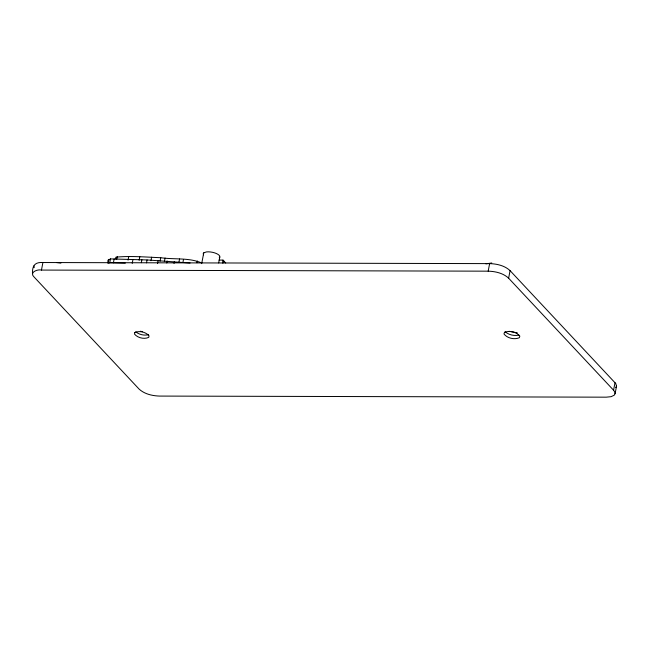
<?xml version="1.0" encoding="UTF-8"?>
<svg xmlns="http://www.w3.org/2000/svg" width="649" height="649" viewBox="0 0 649 649"><rect width="100%" height="100%" fill="white"/><g stroke="black" fill="none" stroke-linecap="round" stroke-linejoin="round"><path stroke-width="0.97" d="M615.074 393.732L614.846 392.028L613.565 390.211L508.621 278.194C503.21 273.115 495.406 271.379 488.178 271.168L41.463 270.073C37.439 269.035 28.986 272.377 34.121 277.034L139.056 389.051C144.5 394.089 152.28 395.833 159.5 396.077L606.215 397.172L611.107 396.685L614.23 395.184L615.074 393.732L616.526 386.179L615.787 383.575L510.073 270.641C504.662 265.563 496.858 263.835 489.63 263.616L42.234 262.529M32.45 273.472C32.247 265.254 35.249 262.018 42.915 262.521L41.463 270.073M107.693 262.91L108.253 260.006L110.492 258.91L147.072 259.949L190.06 263.007M108.959 259.405L108.213 263.283L109.746 262.788L125.289 263.169M109.746 262.788L110.492 258.91M113.413 262.796L114.159 258.919M115.53 258.927L115.871 257.158C130.603 255.763 145.847 257.093 160.741 257.718C174.029 259.665 188.656 257.523 201.206 262.756M116.747 259.251L117.258 256.598M128.04 260.168L128.721 256.623M132.218 263.38L132.964 259.511M139.137 260.306L139.827 256.761M141.344 262.691L141.896 259.787M146.512 262.853L147.072 259.949M150.941 260.736L151.631 257.191M157.545 263.494L158.105 260.59M160.06 261.255L160.741 257.718M164.4 261.547L165.081 258.01M166.793 262.975L167.166 261.044M174.013 263.429L174.386 261.498M178.873 262.521L179.554 258.975M182.994 262.082L183.505 259.422M196.98 262.756L197.32 260.979M201.685 263.624L203.762 252.85L206.366 251.942A8.486 3.148 10.9 0 1 216.531 253.589A8.486 3.148 10.9 0 1 219.257 257.791M218.672 262.934L219.8 257.077M222.453 263.04L223.013 260.111L219.021 260.095M223.37 262.845L223.743 260.89M488.178 271.168L489.63 263.616M508.621 278.194L510.073 270.641M613.565 390.211L615.017 382.659M616.526 386.179L615.682 387.631M203.762 252.85L203.218 253.556L203.51 254.822M148.475 334.706C144.127 335.801 139.129 334.624 135.69 331.769M518.892 335.111C514.186 336.141 508.767 334.933 505.141 331.712M485.89 263.867L491.764 262.975M56.431 262.561L60.901 263.105M517.367 332.88L509.043 331.306M140.444 331.209L142.318 331.744M223.013 260.111L225.706 262.983M34.186 267.639L33.902 265.92M108.253 260.006L108.383 261.36M134.805 332.572L134.489 334.081C137.669 337.934 144.2 339.492 148.743 337.358L149.059 335.858C145.879 331.996 139.348 330.438 134.805 332.572M504.484 332.369L503.973 333.959C507.25 338.307 514.357 339.841 519.314 337.756L519.833 336.166C516.547 331.826 509.441 330.284 504.484 332.369"/></g></svg>
